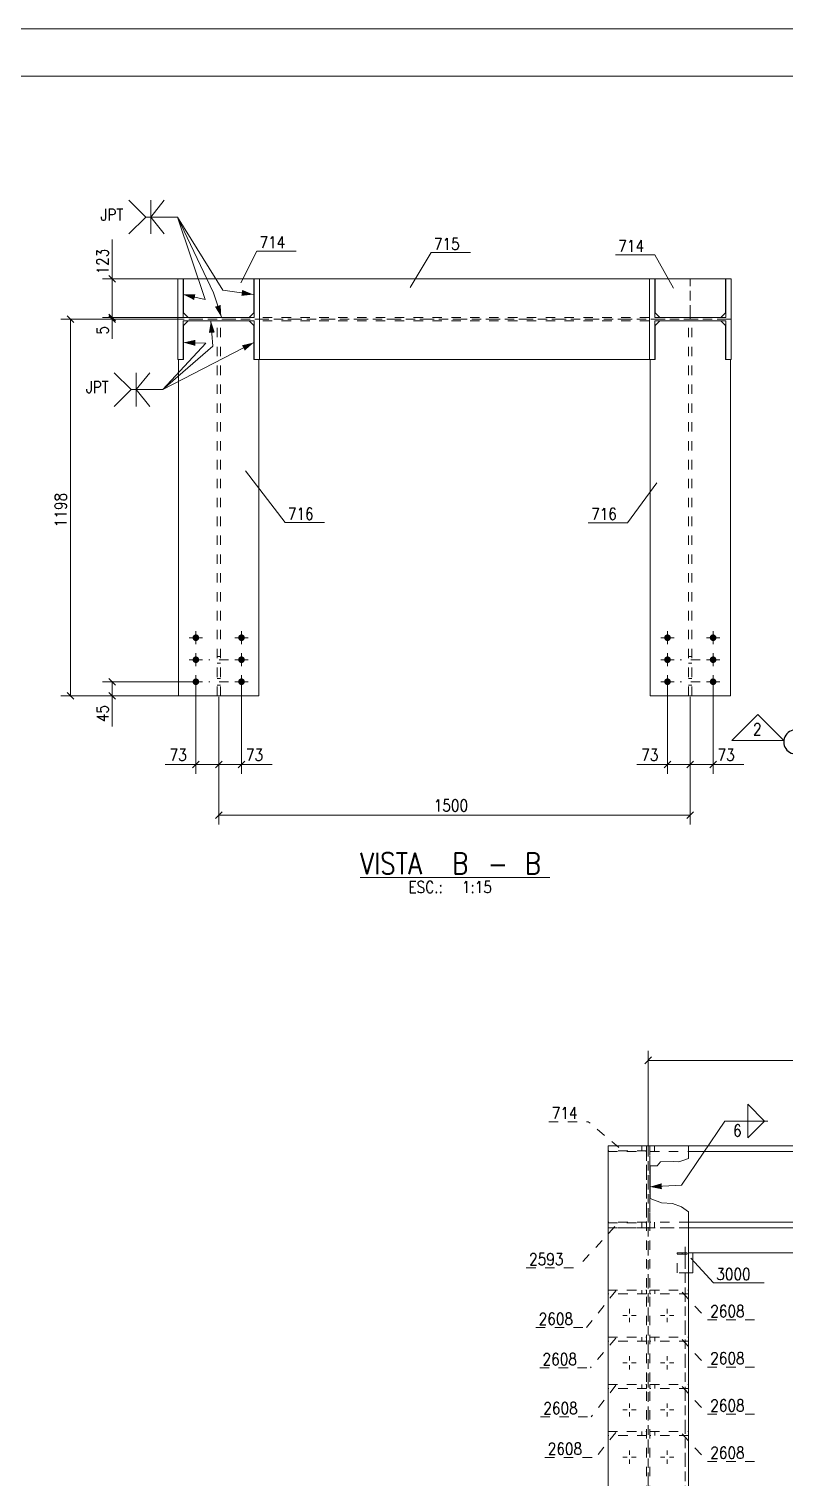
# Model space of a CAD drawing. Header units: millimetres. Extents: x 5 to 846, y 5 to 599.
# Drawn here: x 496.9 to 657.2, y 291.9 to 599 of the extents above; entities that cross this region are included whole.
import ezdxf

# ---------------------------------------------------------------- set-up
doc = ezdxf.new("R2010")
doc.units = ezdxf.units.MM
for name, pattern in [('XKITLINE00', [0]), ('XKITLINE02', [4, 2, -2]), ('XKITLINE06', [7, 3, -1, 2, -1])]:
    doc.linetypes.add(name, pattern=pattern)
for name, color, linetype, lineweight in [('Cota', 4, 'Continuous', 0), ('Marca da peça', 2, 'Continuous', 0), ('Objeto gráfico', 3, 'Continuous', 0), ('Outro tipo de objeto', 7, 'Continuous', 0), ('Parafuso', 3, 'Continuous', 0), ('Peça', 2, 'Continuous', 0), ('Solda', 1, 'Continuous', 0), ('Texto', 7, 'Continuous', 0)]:
    doc.layers.add(name, color=color, linetype=linetype, lineweight=lineweight)
doc.styles.add('ROMANS', font='ROMANS__.TTF')
doc.styles.add('SIMPLEX', font='SIMPLEX_.TTF')

msp = doc.modelspace()

# ---------------------------------------------------------------- hatches: boundary and pattern name
at = {"layer": 'Parafuso'}
for points in [[(531.57, 470.03), (531.58, 470.06), (531.58, 470.1), (531.59, 470.13), (531.59, 470.16), (531.6, 470.2), (531.61, 470.23), (531.63, 470.26), (531.64, 470.29), (531.66, 470.32), (531.67, 470.35), (531.69, 470.38), (531.71, 470.41), (531.73, 470.44), (531.75, 470.46), (531.78, 470.49), (531.8, 470.51), (531.83, 470.53), (531.86, 470.56), (531.88, 470.58), (531.91, 470.59), (531.94, 470.61), (531.97, 470.63), (532, 470.64), (532.04, 470.65), (532.07, 470.66), (532.1, 470.67), (532.14, 470.68), (532.17, 470.69), (532.2, 470.69), (532.24, 470.69), (532.27, 470.69), (532.31, 470.69), (532.34, 470.69), (532.38, 470.69), (532.41, 470.68), (532.44, 470.67), (532.48, 470.66), (532.51, 470.65), (532.54, 470.64), (532.57, 470.63), (532.6, 470.61), (532.63, 470.59), (532.66, 470.58), (532.69, 470.56), (532.72, 470.53), (532.74, 470.51), (532.77, 470.49), (532.79, 470.46), (532.81, 470.44), (532.83, 470.41), (532.85, 470.38), (532.87, 470.35), (532.89, 470.32), (532.91, 470.29), (532.92, 470.26), (532.93, 470.23), (532.94, 470.2), (532.95, 470.16), (532.96, 470.13), (532.96, 470.1), (532.97, 470.06), (532.97, 470.03), (532.97, 469.99), (532.97, 469.96), (532.97, 469.92), (532.96, 469.89), (532.96, 469.86), (532.95, 469.82), (532.94, 469.79), (532.93, 469.76), (532.92, 469.73), (532.91, 469.69), (532.89, 469.66), (532.87, 469.63), (532.85, 469.6), (532.83, 469.58), (532.81, 469.55), (532.79, 469.52), (532.77, 469.5), (532.74, 469.47), (532.72, 469.45), (532.69, 469.43), (532.66, 469.41), (532.63, 469.39), (532.6, 469.38), (532.57, 469.36), (532.54, 469.35), (532.51, 469.33), (532.48, 469.32), (532.44, 469.31), (532.41, 469.31), (532.38, 469.3), (532.34, 469.3), (532.31, 469.29), (532.27, 469.29), (532.24, 469.29), (532.2, 469.3), (532.17, 469.3), (532.14, 469.31), (532.1, 469.31), (532.07, 469.32), (532.04, 469.33), (532, 469.35), (531.97, 469.36), (531.94, 469.38), (531.91, 469.39), (531.88, 469.41), (531.86, 469.43), (531.83, 469.45), (531.8, 469.47), (531.78, 469.5), (531.75, 469.52), (531.73, 469.55), (531.71, 469.58), (531.69, 469.6), (531.67, 469.63), (531.66, 469.66), (531.64, 469.69), (531.63, 469.73), (531.61, 469.76), (531.6, 469.79), (531.59, 469.82), (531.59, 469.86), (531.58, 469.89), (531.58, 469.92), (531.57, 469.96), (531.57, 469.99)], [(541.24, 470.03), (541.24, 470.06), (541.25, 470.1), (541.25, 470.13), (541.26, 470.16), (541.27, 470.2), (541.28, 470.23), (541.29, 470.26), (541.31, 470.29), (541.32, 470.32), (541.34, 470.35), (541.36, 470.38), (541.38, 470.41), (541.4, 470.44), (541.42, 470.46), (541.44, 470.49), (541.47, 470.51), (541.5, 470.53), (541.52, 470.56), (541.55, 470.58), (541.58, 470.59), (541.61, 470.61), (541.64, 470.63), (541.67, 470.64), (541.7, 470.65), (541.74, 470.66), (541.77, 470.67), (541.8, 470.68), (541.84, 470.69), (541.87, 470.69), (541.9, 470.69), (541.94, 470.69), (541.97, 470.69), (542.01, 470.69), (542.04, 470.69), (542.08, 470.68), (542.11, 470.67), (542.14, 470.66), (542.18, 470.65), (542.21, 470.64), (542.24, 470.63), (542.27, 470.61), (542.3, 470.59), (542.33, 470.58), (542.36, 470.56), (542.38, 470.53), (542.41, 470.51), (542.43, 470.49), (542.46, 470.46), (542.48, 470.44), (542.5, 470.41), (542.52, 470.38), (542.54, 470.35), (542.56, 470.32), (542.57, 470.29), (542.59, 470.26), (542.6, 470.23), (542.61, 470.2), (542.62, 470.16), (542.63, 470.13), (542.63, 470.1), (542.64, 470.06), (542.64, 470.03), (542.64, 469.99), (542.64, 469.96), (542.64, 469.92), (542.63, 469.89), (542.63, 469.86), (542.62, 469.82), (542.61, 469.79), (542.6, 469.76), (542.59, 469.73), (542.57, 469.69), (542.56, 469.66), (542.54, 469.63), (542.52, 469.6), (542.5, 469.58), (542.48, 469.55), (542.46, 469.52), (542.43, 469.5), (542.41, 469.47), (542.38, 469.45), (542.36, 469.43), (542.33, 469.41), (542.3, 469.39), (542.27, 469.38), (542.24, 469.36), (542.21, 469.35), (542.18, 469.33), (542.14, 469.32), (542.11, 469.31), (542.08, 469.31), (542.04, 469.3), (542.01, 469.3), (541.97, 469.29), (541.94, 469.29), (541.9, 469.29), (541.87, 469.3), (541.84, 469.3), (541.8, 469.31), (541.77, 469.31), (541.74, 469.32), (541.7, 469.33), (541.67, 469.35), (541.64, 469.36), (541.61, 469.38), (541.58, 469.39), (541.55, 469.41), (541.52, 469.43), (541.5, 469.45), (541.47, 469.47), (541.44, 469.5), (541.42, 469.52), (541.4, 469.55), (541.38, 469.58), (541.36, 469.6), (541.34, 469.63), (541.32, 469.66), (541.31, 469.69), (541.29, 469.73), (541.28, 469.76), (541.27, 469.79), (541.26, 469.82), (541.25, 469.86), (541.25, 469.89), (541.24, 469.92), (541.24, 469.96), (541.24, 469.99)], [(631.57, 470.03), (631.58, 470.06), (631.58, 470.1), (631.59, 470.13), (631.59, 470.16), (631.6, 470.2), (631.61, 470.23), (631.63, 470.26), (631.64, 470.29), (631.66, 470.32), (631.67, 470.35), (631.69, 470.38), (631.71, 470.41), (631.73, 470.44), (631.75, 470.46), (631.78, 470.49), (631.8, 470.51), (631.83, 470.53), (631.86, 470.56), (631.88, 470.58), (631.91, 470.59), (631.94, 470.61), (631.97, 470.63), (632, 470.64), (632.04, 470.65), (632.07, 470.66), (632.1, 470.67), (632.14, 470.68), (632.17, 470.69), (632.2, 470.69), (632.24, 470.69), (632.27, 470.69), (632.31, 470.69), (632.34, 470.69), (632.38, 470.69), (632.41, 470.68), (632.44, 470.67), (632.48, 470.66), (632.51, 470.65), (632.54, 470.64), (632.57, 470.63), (632.6, 470.61), (632.63, 470.59), (632.66, 470.58), (632.69, 470.56), (632.72, 470.53), (632.74, 470.51), (632.77, 470.49), (632.79, 470.46), (632.81, 470.44), (632.83, 470.41), (632.85, 470.38), (632.87, 470.35), (632.89, 470.32), (632.91, 470.29), (632.92, 470.26), (632.93, 470.23), (632.94, 470.2), (632.95, 470.16), (632.96, 470.13), (632.96, 470.1), (632.97, 470.06), (632.97, 470.03), (632.97, 469.99), (632.97, 469.96), (632.97, 469.92), (632.96, 469.89), (632.96, 469.86), (632.95, 469.82), (632.94, 469.79), (632.93, 469.76), (632.92, 469.73), (632.91, 469.69), (632.89, 469.66), (632.87, 469.63), (632.85, 469.6), (632.83, 469.58), (632.81, 469.55), (632.79, 469.52), (632.77, 469.5), (632.74, 469.47), (632.72, 469.45), (632.69, 469.43), (632.66, 469.41), (632.63, 469.39), (632.6, 469.38), (632.57, 469.36), (632.54, 469.35), (632.51, 469.33), (632.48, 469.32), (632.44, 469.31), (632.41, 469.31), (632.38, 469.3), (632.34, 469.3), (632.31, 469.29), (632.27, 469.29), (632.24, 469.29), (632.2, 469.3), (632.17, 469.3), (632.14, 469.31), (632.1, 469.31), (632.07, 469.32), (632.04, 469.33), (632, 469.35), (631.97, 469.36), (631.94, 469.38), (631.91, 469.39), (631.88, 469.41), (631.86, 469.43), (631.83, 469.45), (631.8, 469.47), (631.78, 469.5), (631.75, 469.52), (631.73, 469.55), (631.71, 469.58), (631.69, 469.6), (631.67, 469.63), (631.66, 469.66), (631.64, 469.69), (631.63, 469.73), (631.61, 469.76), (631.6, 469.79), (631.59, 469.82), (631.59, 469.86), (631.58, 469.89), (631.58, 469.92), (631.57, 469.96), (631.57, 469.99)], [(641.24, 470.03), (641.24, 470.06), (641.25, 470.1), (641.25, 470.13), (641.26, 470.16), (641.27, 470.2), (641.28, 470.23), (641.29, 470.26), (641.31, 470.29), (641.32, 470.32), (641.34, 470.35), (641.36, 470.38), (641.38, 470.41), (641.4, 470.44), (641.42, 470.46), (641.44, 470.49), (641.47, 470.51), (641.5, 470.53), (641.52, 470.56), (641.55, 470.58), (641.58, 470.59), (641.61, 470.61), (641.64, 470.63), (641.67, 470.64), (641.7, 470.65), (641.74, 470.66), (641.77, 470.67), (641.8, 470.68), (641.84, 470.69), (641.87, 470.69), (641.9, 470.69), (641.94, 470.69), (641.97, 470.69), (642.01, 470.69), (642.04, 470.69), (642.08, 470.68), (642.11, 470.67), (642.14, 470.66), (642.18, 470.65), (642.21, 470.64), (642.24, 470.63), (642.27, 470.61), (642.3, 470.59), (642.33, 470.58), (642.36, 470.56), (642.38, 470.53), (642.41, 470.51), (642.43, 470.49), (642.46, 470.46), (642.48, 470.44), (642.5, 470.41), (642.52, 470.38), (642.54, 470.35), (642.56, 470.32), (642.57, 470.29), (642.59, 470.26), (642.6, 470.23), (642.61, 470.2), (642.62, 470.16), (642.63, 470.13), (642.63, 470.1), (642.64, 470.06), (642.64, 470.03), (642.64, 469.99), (642.64, 469.96), (642.64, 469.92), (642.63, 469.89), (642.63, 469.86), (642.62, 469.82), (642.61, 469.79), (642.6, 469.76), (642.59, 469.73), (642.57, 469.69), (642.56, 469.66), (642.54, 469.63), (642.52, 469.6), (642.5, 469.58), (642.48, 469.55), (642.46, 469.52), (642.43, 469.5), (642.41, 469.47), (642.38, 469.45), (642.36, 469.43), (642.33, 469.41), (642.3, 469.39), (642.27, 469.38), (642.24, 469.36), (642.21, 469.35), (642.18, 469.33), (642.14, 469.32), (642.11, 469.31), (642.08, 469.31), (642.04, 469.3), (642.01, 469.3), (641.97, 469.29), (641.94, 469.29), (641.9, 469.29), (641.87, 469.3), (641.84, 469.3), (641.8, 469.31), (641.77, 469.31), (641.74, 469.32), (641.7, 469.33), (641.67, 469.35), (641.64, 469.36), (641.61, 469.38), (641.58, 469.39), (641.55, 469.41), (641.52, 469.43), (641.5, 469.45), (641.47, 469.47), (641.44, 469.5), (641.42, 469.52), (641.4, 469.55), (641.38, 469.58), (641.36, 469.6), (641.34, 469.63), (641.32, 469.66), (641.31, 469.69), (641.29, 469.73), (641.28, 469.76), (641.27, 469.79), (641.26, 469.82), (641.25, 469.86), (641.25, 469.89), (641.24, 469.92), (641.24, 469.96), (641.24, 469.99)], [(531.57, 465.36), (531.58, 465.4), (531.58, 465.43), (531.59, 465.46), (531.59, 465.5), (531.6, 465.53), (531.61, 465.56), (531.63, 465.59), (531.64, 465.63), (531.66, 465.66), (531.67, 465.69), (531.69, 465.72), (531.71, 465.74), (531.73, 465.77), (531.75, 465.8), (531.78, 465.82), (531.8, 465.85), (531.83, 465.87), (531.86, 465.89), (531.88, 465.91), (531.91, 465.93), (531.94, 465.94), (531.97, 465.96), (532, 465.97), (532.04, 465.99), (532.07, 466), (532.1, 466.01), (532.14, 466.01), (532.17, 466.02), (532.2, 466.02), (532.24, 466.03), (532.27, 466.03), (532.31, 466.03), (532.34, 466.02), (532.38, 466.02), (532.41, 466.01), (532.44, 466.01), (532.48, 466), (532.51, 465.99), (532.54, 465.97), (532.57, 465.96), (532.6, 465.94), (532.63, 465.93), (532.66, 465.91), (532.69, 465.89), (532.72, 465.87), (532.74, 465.85), (532.77, 465.82), (532.79, 465.8), (532.81, 465.77), (532.83, 465.74), (532.85, 465.72), (532.87, 465.69), (532.89, 465.66), (532.91, 465.63), (532.92, 465.59), (532.93, 465.56), (532.94, 465.53), (532.95, 465.5), (532.96, 465.46), (532.96, 465.43), (532.97, 465.4), (532.97, 465.36), (532.97, 465.33), (532.97, 465.29), (532.97, 465.26), (532.96, 465.22), (532.96, 465.19), (532.95, 465.16), (532.94, 465.12), (532.93, 465.09), (532.92, 465.06), (532.91, 465.03), (532.89, 465), (532.87, 464.97), (532.85, 464.94), (532.83, 464.91), (532.81, 464.88), (532.79, 464.86), (532.77, 464.83), (532.74, 464.81), (532.72, 464.79), (532.69, 464.76), (532.66, 464.74), (532.63, 464.73), (532.6, 464.71), (532.57, 464.69), (532.54, 464.68), (532.51, 464.67), (532.48, 464.66), (532.44, 464.65), (532.41, 464.64), (532.38, 464.63), (532.34, 464.63), (532.31, 464.63), (532.27, 464.63), (532.24, 464.63), (532.2, 464.63), (532.17, 464.63), (532.14, 464.64), (532.1, 464.65), (532.07, 464.66), (532.04, 464.67), (532, 464.68), (531.97, 464.69), (531.94, 464.71), (531.91, 464.73), (531.88, 464.74), (531.86, 464.76), (531.83, 464.79), (531.8, 464.81), (531.78, 464.83), (531.75, 464.86), (531.73, 464.88), (531.71, 464.91), (531.69, 464.94), (531.67, 464.97), (531.66, 465), (531.64, 465.03), (531.63, 465.06), (531.61, 465.09), (531.6, 465.12), (531.59, 465.16), (531.59, 465.19), (531.58, 465.22), (531.58, 465.26), (531.57, 465.29), (531.57, 465.33)], [(541.24, 465.36), (541.24, 465.4), (541.25, 465.43), (541.25, 465.46), (541.26, 465.5), (541.27, 465.53), (541.28, 465.56), (541.29, 465.59), (541.31, 465.63), (541.32, 465.66), (541.34, 465.69), (541.36, 465.72), (541.38, 465.74), (541.4, 465.77), (541.42, 465.8), (541.44, 465.82), (541.47, 465.85), (541.5, 465.87), (541.52, 465.89), (541.55, 465.91), (541.58, 465.93), (541.61, 465.94), (541.64, 465.96), (541.67, 465.97), (541.7, 465.99), (541.74, 466), (541.77, 466.01), (541.8, 466.01), (541.84, 466.02), (541.87, 466.02), (541.9, 466.03), (541.94, 466.03), (541.97, 466.03), (542.01, 466.02), (542.04, 466.02), (542.08, 466.01), (542.11, 466.01), (542.14, 466), (542.18, 465.99), (542.21, 465.97), (542.24, 465.96), (542.27, 465.94), (542.3, 465.93), (542.33, 465.91), (542.36, 465.89), (542.38, 465.87), (542.41, 465.85), (542.43, 465.82), (542.46, 465.8), (542.48, 465.77), (542.5, 465.74), (542.52, 465.72), (542.54, 465.69), (542.56, 465.66), (542.57, 465.63), (542.59, 465.59), (542.6, 465.56), (542.61, 465.53), (542.62, 465.5), (542.63, 465.46), (542.63, 465.43), (542.64, 465.4), (542.64, 465.36), (542.64, 465.33), (542.64, 465.29), (542.64, 465.26), (542.63, 465.22), (542.63, 465.19), (542.62, 465.16), (542.61, 465.12), (542.6, 465.09), (542.59, 465.06), (542.57, 465.03), (542.56, 465), (542.54, 464.97), (542.52, 464.94), (542.5, 464.91), (542.48, 464.88), (542.46, 464.86), (542.43, 464.83), (542.41, 464.81), (542.38, 464.79), (542.36, 464.76), (542.33, 464.74), (542.3, 464.73), (542.27, 464.71), (542.24, 464.69), (542.21, 464.68), (542.18, 464.67), (542.14, 464.66), (542.11, 464.65), (542.08, 464.64), (542.04, 464.63), (542.01, 464.63), (541.97, 464.63), (541.94, 464.63), (541.9, 464.63), (541.87, 464.63), (541.84, 464.63), (541.8, 464.64), (541.77, 464.65), (541.74, 464.66), (541.7, 464.67), (541.67, 464.68), (541.64, 464.69), (541.61, 464.71), (541.58, 464.73), (541.55, 464.74), (541.52, 464.76), (541.5, 464.79), (541.47, 464.81), (541.44, 464.83), (541.42, 464.86), (541.4, 464.88), (541.38, 464.91), (541.36, 464.94), (541.34, 464.97), (541.32, 465), (541.31, 465.03), (541.29, 465.06), (541.28, 465.09), (541.27, 465.12), (541.26, 465.16), (541.25, 465.19), (541.25, 465.22), (541.24, 465.26), (541.24, 465.29), (541.24, 465.33)], [(631.57, 465.36), (631.58, 465.4), (631.58, 465.43), (631.59, 465.46), (631.59, 465.5), (631.6, 465.53), (631.61, 465.56), (631.63, 465.59), (631.64, 465.63), (631.66, 465.66), (631.67, 465.69), (631.69, 465.72), (631.71, 465.74), (631.73, 465.77), (631.75, 465.8), (631.78, 465.82), (631.8, 465.85), (631.83, 465.87), (631.86, 465.89), (631.88, 465.91), (631.91, 465.93), (631.94, 465.94), (631.97, 465.96), (632, 465.97), (632.04, 465.99), (632.07, 466), (632.1, 466.01), (632.14, 466.01), (632.17, 466.02), (632.2, 466.02), (632.24, 466.03), (632.27, 466.03), (632.31, 466.03), (632.34, 466.02), (632.38, 466.02), (632.41, 466.01), (632.44, 466.01), (632.48, 466), (632.51, 465.99), (632.54, 465.97), (632.57, 465.96), (632.6, 465.94), (632.63, 465.93), (632.66, 465.91), (632.69, 465.89), (632.72, 465.87), (632.74, 465.85), (632.77, 465.82), (632.79, 465.8), (632.81, 465.77), (632.83, 465.74), (632.85, 465.72), (632.87, 465.69), (632.89, 465.66), (632.91, 465.63), (632.92, 465.59), (632.93, 465.56), (632.94, 465.53), (632.95, 465.5), (632.96, 465.46), (632.96, 465.43), (632.97, 465.4), (632.97, 465.36), (632.97, 465.33), (632.97, 465.29), (632.97, 465.26), (632.96, 465.22), (632.96, 465.19), (632.95, 465.16), (632.94, 465.12), (632.93, 465.09), (632.92, 465.06), (632.91, 465.03), (632.89, 465), (632.87, 464.97), (632.85, 464.94), (632.83, 464.91), (632.81, 464.88), (632.79, 464.86), (632.77, 464.83), (632.74, 464.81), (632.72, 464.79), (632.69, 464.76), (632.66, 464.74), (632.63, 464.73), (632.6, 464.71), (632.57, 464.69), (632.54, 464.68), (632.51, 464.67), (632.48, 464.66), (632.44, 464.65), (632.41, 464.64), (632.38, 464.63), (632.34, 464.63), (632.31, 464.63), (632.27, 464.63), (632.24, 464.63), (632.2, 464.63), (632.17, 464.63), (632.14, 464.64), (632.1, 464.65), (632.07, 464.66), (632.04, 464.67), (632, 464.68), (631.97, 464.69), (631.94, 464.71), (631.91, 464.73), (631.88, 464.74), (631.86, 464.76), (631.83, 464.79), (631.8, 464.81), (631.78, 464.83), (631.75, 464.86), (631.73, 464.88), (631.71, 464.91), (631.69, 464.94), (631.67, 464.97), (631.66, 465), (631.64, 465.03), (631.63, 465.06), (631.61, 465.09), (631.6, 465.12), (631.59, 465.16), (631.59, 465.19), (631.58, 465.22), (631.58, 465.26), (631.57, 465.29), (631.57, 465.33)], [(641.24, 465.36), (641.24, 465.4), (641.25, 465.43), (641.25, 465.46), (641.26, 465.5), (641.27, 465.53), (641.28, 465.56), (641.29, 465.59), (641.31, 465.63), (641.32, 465.66), (641.34, 465.69), (641.36, 465.72), (641.38, 465.74), (641.4, 465.77), (641.42, 465.8), (641.44, 465.82), (641.47, 465.85), (641.5, 465.87), (641.52, 465.89), (641.55, 465.91), (641.58, 465.93), (641.61, 465.94), (641.64, 465.96), (641.67, 465.97), (641.7, 465.99), (641.74, 466), (641.77, 466.01), (641.8, 466.01), (641.84, 466.02), (641.87, 466.02), (641.9, 466.03), (641.94, 466.03), (641.97, 466.03), (642.01, 466.02), (642.04, 466.02), (642.08, 466.01), (642.11, 466.01), (642.14, 466), (642.18, 465.99), (642.21, 465.97), (642.24, 465.96), (642.27, 465.94), (642.3, 465.93), (642.33, 465.91), (642.36, 465.89), (642.38, 465.87), (642.41, 465.85), (642.43, 465.82), (642.46, 465.8), (642.48, 465.77), (642.5, 465.74), (642.52, 465.72), (642.54, 465.69), (642.56, 465.66), (642.57, 465.63), (642.59, 465.59), (642.6, 465.56), (642.61, 465.53), (642.62, 465.5), (642.63, 465.46), (642.63, 465.43), (642.64, 465.4), (642.64, 465.36), (642.64, 465.33), (642.64, 465.29), (642.64, 465.26), (642.63, 465.22), (642.63, 465.19), (642.62, 465.16), (642.61, 465.12), (642.6, 465.09), (642.59, 465.06), (642.57, 465.03), (642.56, 465), (642.54, 464.97), (642.52, 464.94), (642.5, 464.91), (642.48, 464.88), (642.46, 464.86), (642.43, 464.83), (642.41, 464.81), (642.38, 464.79), (642.36, 464.76), (642.33, 464.74), (642.3, 464.73), (642.27, 464.71), (642.24, 464.69), (642.21, 464.68), (642.18, 464.67), (642.14, 464.66), (642.11, 464.65), (642.08, 464.64), (642.04, 464.63), (642.01, 464.63), (641.97, 464.63), (641.94, 464.63), (641.9, 464.63), (641.87, 464.63), (641.84, 464.63), (641.8, 464.64), (641.77, 464.65), (641.74, 464.66), (641.7, 464.67), (641.67, 464.68), (641.64, 464.69), (641.61, 464.71), (641.58, 464.73), (641.55, 464.74), (641.52, 464.76), (641.5, 464.79), (641.47, 464.81), (641.44, 464.83), (641.42, 464.86), (641.4, 464.88), (641.38, 464.91), (641.36, 464.94), (641.34, 464.97), (641.32, 465), (641.31, 465.03), (641.29, 465.06), (641.28, 465.09), (641.27, 465.12), (641.26, 465.16), (641.25, 465.19), (641.25, 465.22), (641.24, 465.26), (641.24, 465.29), (641.24, 465.33)], [(531.57, 460.69), (531.58, 460.73), (531.58, 460.76), (531.59, 460.8), (531.59, 460.83), (531.6, 460.86), (531.61, 460.9), (531.63, 460.93), (531.64, 460.96), (531.66, 460.99), (531.67, 461.02), (531.69, 461.05), (531.71, 461.08), (531.73, 461.1), (531.75, 461.13), (531.78, 461.16), (531.8, 461.18), (531.83, 461.2), (531.86, 461.22), (531.88, 461.24), (531.91, 461.26), (531.94, 461.28), (531.97, 461.29), (532, 461.31), (532.04, 461.32), (532.07, 461.33), (532.1, 461.34), (532.14, 461.35), (532.17, 461.35), (532.2, 461.36), (532.24, 461.36), (532.27, 461.36), (532.31, 461.36), (532.34, 461.36), (532.38, 461.35), (532.41, 461.35), (532.44, 461.34), (532.48, 461.33), (532.51, 461.32), (532.54, 461.31), (532.57, 461.29), (532.6, 461.28), (532.63, 461.26), (532.66, 461.24), (532.69, 461.22), (532.72, 461.2), (532.74, 461.18), (532.77, 461.16), (532.79, 461.13), (532.81, 461.1), (532.83, 461.08), (532.85, 461.05), (532.87, 461.02), (532.89, 460.99), (532.91, 460.96), (532.92, 460.93), (532.93, 460.9), (532.94, 460.86), (532.95, 460.83), (532.96, 460.8), (532.96, 460.76), (532.97, 460.73), (532.97, 460.69), (532.97, 460.66), (532.97, 460.63), (532.97, 460.59), (532.96, 460.56), (532.96, 460.52), (532.95, 460.49), (532.94, 460.46), (532.93, 460.42), (532.92, 460.39), (532.91, 460.36), (532.89, 460.33), (532.87, 460.3), (532.85, 460.27), (532.83, 460.24), (532.81, 460.22), (532.79, 460.19), (532.77, 460.17), (532.74, 460.14), (532.72, 460.12), (532.69, 460.1), (532.66, 460.08), (532.63, 460.06), (532.6, 460.04), (532.57, 460.03), (532.54, 460.01), (532.51, 460), (532.48, 459.99), (532.44, 459.98), (532.41, 459.97), (532.38, 459.97), (532.34, 459.96), (532.31, 459.96), (532.27, 459.96), (532.24, 459.96), (532.2, 459.96), (532.17, 459.97), (532.14, 459.97), (532.1, 459.98), (532.07, 459.99), (532.04, 460), (532, 460.01), (531.97, 460.03), (531.94, 460.04), (531.91, 460.06), (531.88, 460.08), (531.86, 460.1), (531.83, 460.12), (531.8, 460.14), (531.78, 460.17), (531.75, 460.19), (531.73, 460.22), (531.71, 460.24), (531.69, 460.27), (531.67, 460.3), (531.66, 460.33), (531.64, 460.36), (531.63, 460.39), (531.61, 460.42), (531.6, 460.46), (531.59, 460.49), (531.59, 460.52), (531.58, 460.56), (531.58, 460.59), (531.57, 460.63), (531.57, 460.66)], [(541.24, 460.69), (541.24, 460.73), (541.25, 460.76), (541.25, 460.8), (541.26, 460.83), (541.27, 460.86), (541.28, 460.9), (541.29, 460.93), (541.31, 460.96), (541.32, 460.99), (541.34, 461.02), (541.36, 461.05), (541.38, 461.08), (541.4, 461.1), (541.42, 461.13), (541.44, 461.16), (541.47, 461.18), (541.5, 461.2), (541.52, 461.22), (541.55, 461.24), (541.58, 461.26), (541.61, 461.28), (541.64, 461.29), (541.67, 461.31), (541.7, 461.32), (541.74, 461.33), (541.77, 461.34), (541.8, 461.35), (541.84, 461.35), (541.87, 461.36), (541.9, 461.36), (541.94, 461.36), (541.97, 461.36), (542.01, 461.36), (542.04, 461.35), (542.08, 461.35), (542.11, 461.34), (542.14, 461.33), (542.18, 461.32), (542.21, 461.31), (542.24, 461.29), (542.27, 461.28), (542.3, 461.26), (542.33, 461.24), (542.36, 461.22), (542.38, 461.2), (542.41, 461.18), (542.43, 461.16), (542.46, 461.13), (542.48, 461.1), (542.5, 461.08), (542.52, 461.05), (542.54, 461.02), (542.56, 460.99), (542.57, 460.96), (542.59, 460.93), (542.6, 460.9), (542.61, 460.86), (542.62, 460.83), (542.63, 460.8), (542.63, 460.76), (542.64, 460.73), (542.64, 460.69), (542.64, 460.66), (542.64, 460.63), (542.64, 460.59), (542.63, 460.56), (542.63, 460.52), (542.62, 460.49), (542.61, 460.46), (542.6, 460.42), (542.59, 460.39), (542.57, 460.36), (542.56, 460.33), (542.54, 460.3), (542.52, 460.27), (542.5, 460.24), (542.48, 460.22), (542.46, 460.19), (542.43, 460.17), (542.41, 460.14), (542.38, 460.12), (542.36, 460.1), (542.33, 460.08), (542.3, 460.06), (542.27, 460.04), (542.24, 460.03), (542.21, 460.01), (542.18, 460), (542.14, 459.99), (542.11, 459.98), (542.08, 459.97), (542.04, 459.97), (542.01, 459.96), (541.97, 459.96), (541.94, 459.96), (541.9, 459.96), (541.87, 459.96), (541.84, 459.97), (541.8, 459.97), (541.77, 459.98), (541.74, 459.99), (541.7, 460), (541.67, 460.01), (541.64, 460.03), (541.61, 460.04), (541.58, 460.06), (541.55, 460.08), (541.52, 460.1), (541.5, 460.12), (541.47, 460.14), (541.44, 460.17), (541.42, 460.19), (541.4, 460.22), (541.38, 460.24), (541.36, 460.27), (541.34, 460.3), (541.32, 460.33), (541.31, 460.36), (541.29, 460.39), (541.28, 460.42), (541.27, 460.46), (541.26, 460.49), (541.25, 460.52), (541.25, 460.56), (541.24, 460.59), (541.24, 460.63), (541.24, 460.66)], [(631.57, 460.69), (631.58, 460.73), (631.58, 460.76), (631.59, 460.8), (631.59, 460.83), (631.6, 460.86), (631.61, 460.9), (631.63, 460.93), (631.64, 460.96), (631.66, 460.99), (631.67, 461.02), (631.69, 461.05), (631.71, 461.08), (631.73, 461.1), (631.75, 461.13), (631.78, 461.16), (631.8, 461.18), (631.83, 461.2), (631.86, 461.22), (631.88, 461.24), (631.91, 461.26), (631.94, 461.28), (631.97, 461.29), (632, 461.31), (632.04, 461.32), (632.07, 461.33), (632.1, 461.34), (632.14, 461.35), (632.17, 461.35), (632.2, 461.36), (632.24, 461.36), (632.27, 461.36), (632.31, 461.36), (632.34, 461.36), (632.38, 461.35), (632.41, 461.35), (632.44, 461.34), (632.48, 461.33), (632.51, 461.32), (632.54, 461.31), (632.57, 461.29), (632.6, 461.28), (632.63, 461.26), (632.66, 461.24), (632.69, 461.22), (632.72, 461.2), (632.74, 461.18), (632.77, 461.16), (632.79, 461.13), (632.81, 461.1), (632.83, 461.08), (632.85, 461.05), (632.87, 461.02), (632.89, 460.99), (632.91, 460.96), (632.92, 460.93), (632.93, 460.9), (632.94, 460.86), (632.95, 460.83), (632.96, 460.8), (632.96, 460.76), (632.97, 460.73), (632.97, 460.69), (632.97, 460.66), (632.97, 460.63), (632.97, 460.59), (632.96, 460.56), (632.96, 460.52), (632.95, 460.49), (632.94, 460.46), (632.93, 460.42), (632.92, 460.39), (632.91, 460.36), (632.89, 460.33), (632.87, 460.3), (632.85, 460.27), (632.83, 460.24), (632.81, 460.22), (632.79, 460.19), (632.77, 460.17), (632.74, 460.14), (632.72, 460.12), (632.69, 460.1), (632.66, 460.08), (632.63, 460.06), (632.6, 460.04), (632.57, 460.03), (632.54, 460.01), (632.51, 460), (632.48, 459.99), (632.44, 459.98), (632.41, 459.97), (632.38, 459.97), (632.34, 459.96), (632.31, 459.96), (632.27, 459.96), (632.24, 459.96), (632.2, 459.96), (632.17, 459.97), (632.14, 459.97), (632.1, 459.98), (632.07, 459.99), (632.04, 460), (632, 460.01), (631.97, 460.03), (631.94, 460.04), (631.91, 460.06), (631.88, 460.08), (631.86, 460.1), (631.83, 460.12), (631.8, 460.14), (631.78, 460.17), (631.75, 460.19), (631.73, 460.22), (631.71, 460.24), (631.69, 460.27), (631.67, 460.3), (631.66, 460.33), (631.64, 460.36), (631.63, 460.39), (631.61, 460.42), (631.6, 460.46), (631.59, 460.49), (631.59, 460.52), (631.58, 460.56), (631.58, 460.59), (631.57, 460.63), (631.57, 460.66)], [(641.24, 460.69), (641.24, 460.73), (641.25, 460.76), (641.25, 460.8), (641.26, 460.83), (641.27, 460.86), (641.28, 460.9), (641.29, 460.93), (641.31, 460.96), (641.32, 460.99), (641.34, 461.02), (641.36, 461.05), (641.38, 461.08), (641.4, 461.1), (641.42, 461.13), (641.44, 461.16), (641.47, 461.18), (641.5, 461.2), (641.52, 461.22), (641.55, 461.24), (641.58, 461.26), (641.61, 461.28), (641.64, 461.29), (641.67, 461.31), (641.7, 461.32), (641.74, 461.33), (641.77, 461.34), (641.8, 461.35), (641.84, 461.35), (641.87, 461.36), (641.9, 461.36), (641.94, 461.36), (641.97, 461.36), (642.01, 461.36), (642.04, 461.35), (642.08, 461.35), (642.11, 461.34), (642.14, 461.33), (642.18, 461.32), (642.21, 461.31), (642.24, 461.29), (642.27, 461.28), (642.3, 461.26), (642.33, 461.24), (642.36, 461.22), (642.38, 461.2), (642.41, 461.18), (642.43, 461.16), (642.46, 461.13), (642.48, 461.1), (642.5, 461.08), (642.52, 461.05), (642.54, 461.02), (642.56, 460.99), (642.57, 460.96), (642.59, 460.93), (642.6, 460.9), (642.61, 460.86), (642.62, 460.83), (642.63, 460.8), (642.63, 460.76), (642.64, 460.73), (642.64, 460.69), (642.64, 460.66), (642.64, 460.63), (642.64, 460.59), (642.63, 460.56), (642.63, 460.52), (642.62, 460.49), (642.61, 460.46), (642.6, 460.42), (642.59, 460.39), (642.57, 460.36), (642.56, 460.33), (642.54, 460.3), (642.52, 460.27), (642.5, 460.24), (642.48, 460.22), (642.46, 460.19), (642.43, 460.17), (642.41, 460.14), (642.38, 460.12), (642.36, 460.1), (642.33, 460.08), (642.3, 460.06), (642.27, 460.04), (642.24, 460.03), (642.21, 460.01), (642.18, 460), (642.14, 459.99), (642.11, 459.98), (642.08, 459.97), (642.04, 459.97), (642.01, 459.96), (641.97, 459.96), (641.94, 459.96), (641.9, 459.96), (641.87, 459.96), (641.84, 459.97), (641.8, 459.97), (641.77, 459.98), (641.74, 459.99), (641.7, 460), (641.67, 460.01), (641.64, 460.03), (641.61, 460.04), (641.58, 460.06), (641.55, 460.08), (641.52, 460.1), (641.5, 460.12), (641.47, 460.14), (641.44, 460.17), (641.42, 460.19), (641.4, 460.22), (641.38, 460.24), (641.36, 460.27), (641.34, 460.3), (641.32, 460.33), (641.31, 460.36), (641.29, 460.39), (641.28, 460.42), (641.27, 460.46), (641.26, 460.49), (641.25, 460.52), (641.25, 460.56), (641.24, 460.59), (641.24, 460.63), (641.24, 460.66)]]:
    msp.add_hatch(color=7, dxfattribs=at).paths.add_polyline_path(points, flags=17)
at = {"layer": 'Solda'}
for points in [[(544.48, 542.73), (541.92, 542.45), (542.09, 543.69)], [(529.59, 542.73), (532.16, 542.79), (531.89, 541.57)], [(537.67, 537.93), (536.32, 540.13), (537.51, 540.51)], [(535.46, 537.14), (536.27, 534.69), (535.03, 534.6)], [(529.64, 532.55), (532.15, 533.11), (532.12, 531.86)], [(544.57, 532.55), (542.64, 530.85), (542.06, 531.96)], [(628.55, 353.61), (631.02, 354.36), (631.08, 353.11)]]:
    msp.add_hatch(color=7, dxfattribs=at).paths.add_polyline_path(points, flags=17)

# ---------------------------------------------------------------- linework, layer by layer
at = {"color": 1}
msp.add_arc((659.47, 447.9), 2.55, 78.1395, 281.8605, dxfattribs=at)
at = {"layer": 'Cota', "color": 7, "linetype": 'XKITLINE00', "lineweight": 0}
for p, q in [((514.54, 546.03), (514.54, 554.4)), ((514.54, 546.03), (514.54, 554.4)), ((513.84, 546.73), (515.25, 545.32)), ((529.66, 546.03), (512.49, 546.03)), ((514.54, 537.85), (514.54, 546.03)), ((528.44, 537.49), (503.61, 537.49)), ((504.95, 538.2), (506.37, 536.79)), ((505.66, 457.66), (505.66, 537.49)), ((529.59, 537.85), (512.49, 537.85)), ((529.59, 537.85), (512.49, 537.85)), ((528.44, 537.49), (512.49, 537.49)), ((513.84, 538.56), (515.25, 537.14)), ((513.84, 538.56), (515.25, 537.14)), ((513.84, 538.2), (515.25, 536.79)), ((514.54, 537.49), (514.54, 537.85)), ((514.54, 537.49), (514.54, 533.3)), ((514.54, 537.49), (514.54, 533.3)), ((532.27, 460.66), (512.5, 460.66)), ((513.84, 461.37), (515.25, 459.95)), ((514.55, 457.66), (514.55, 460.66)), ((532.27, 460.66), (532.27, 441.11)), ((541.94, 460.66), (541.94, 441.11)), ((632.27, 460.66), (632.27, 441.11)), ((641.94, 460.66), (641.94, 441.11)), ((528.44, 457.66), (503.61, 457.66)), ((504.95, 458.37), (506.37, 456.95)), ((528.57, 457.66), (512.5, 457.66)), ((513.84, 458.37), (515.25, 456.95)), ((514.55, 457.66), (514.55, 451.14)), ((514.55, 457.66), (514.55, 451.14)), ((537.11, 457.49), (537.11, 441.11)), ((537.11, 457.49), (537.11, 441.11)), ((537.11, 457.49), (537.11, 430.39)), ((637.11, 457.49), (637.11, 441.11)), ((637.11, 457.49), (637.11, 441.11)), ((637.11, 457.49), (637.11, 430.39)), ((532.27, 443.11), (525.76, 443.11)), ((532.27, 443.11), (525.76, 443.11)), ((532.98, 443.82), (531.57, 442.4)), ((532.27, 443.11), (537.11, 443.11)), ((537.81, 443.82), (536.4, 442.4)), ((537.81, 443.82), (536.4, 442.4)), ((537.11, 443.11), (541.94, 443.11)), ((542.65, 443.82), (541.23, 442.4)), ((541.94, 443.11), (548.46, 443.11)), ((541.94, 443.11), (548.46, 443.11)), ((632.27, 443.11), (625.76, 443.11)), ((632.27, 443.11), (625.76, 443.11)), ((632.98, 443.82), (631.57, 442.4)), ((632.27, 443.11), (637.11, 443.11)), ((637.81, 443.82), (636.4, 442.4)), ((637.81, 443.82), (636.4, 442.4)), ((637.11, 443.11), (641.94, 443.11)), ((642.65, 443.82), (641.23, 442.4)), ((641.94, 443.11), (648.46, 443.11)), ((641.94, 443.11), (648.46, 443.11)), ((537.81, 433.1), (536.4, 431.69)), ((637.81, 433.1), (636.4, 431.69)), ((537.11, 432.39), (637.11, 432.39)), ((628.91, 381.13), (627.49, 379.71)), ((628.2, 362.27), (628.2, 382.47)), ((628.2, 380.42), (708.03, 380.42)), ((637.67, 339.65), (688.16, 339.65))]:
    msp.add_line(p, q, dxfattribs=at)
at = {"layer": 'Cota', "color": 3}
for p in [(514.54, 546.03), (505.66, 537.49), (514.54, 537.85), (514.54, 537.85), (514.54, 537.49), (514.55, 460.66), (505.66, 457.66), (514.55, 457.66), (532.27, 443.11), (537.11, 443.11), (537.11, 443.11), (541.94, 443.11), (632.27, 443.11), (637.11, 443.11), (637.11, 443.11), (641.94, 443.11), (537.11, 432.39), (637.11, 432.39), (628.2, 380.42)]:
    msp.add_point(p, dxfattribs=at)
at = {"layer": 'Marca da peça', "color": 7, "linetype": 'XKITLINE00', "lineweight": 0}
for p, q in [((541.79, 545.23), (545.16, 551.94)), ((545.16, 551.94), (553.51, 551.94)), ((577.74, 544.2), (582.15, 551.6)), ((582.15, 551.6), (590.51, 551.6)), ((621.24, 551.16), (629.6, 551.16)), ((633.56, 544.04), (629.6, 551.16)), ((542.78, 505.34), (551.17, 494.39)), ((630.04, 502.79), (623.82, 494.37)), ((551.17, 494.39), (559.52, 494.39)), ((615.47, 494.37), (623.82, 494.37)), ((637.19, 338.48), (642.01, 333.28)), ((642.01, 333.28), (652.75, 333.28))]:
    msp.add_line(p, q, dxfattribs=at)
at = {"layer": 'Marca da peça', "color": 7, "linetype": 'XKITLINE02', "lineweight": 0}
for p, q in [((607.12, 367.41), (615.48, 367.41)), ((621.97, 361.93), (615.48, 367.41)), ((621.1, 345.18), (613.06, 336.42)), ((602.32, 336.42), (613.06, 336.42)), ((621.32, 331.55), (615.09, 323.78)), ((635.4, 331.26), (640.74, 325.42)), ((604.35, 323.78), (615.09, 323.78)), ((640.74, 325.42), (651.48, 325.42)), ((621.32, 321.55), (615.92, 315.24)), ((635.4, 321.26), (640.74, 315.42)), ((605.18, 315.24), (615.92, 315.24)), ((640.74, 315.42), (651.48, 315.42)), ((621.32, 311.55), (616.08, 304.85)), ((635.4, 311.26), (640.74, 305.42)), ((605.34, 304.85), (616.08, 304.85)), ((640.74, 305.42), (651.48, 305.42)), ((621.32, 301.55), (617.03, 296.25)), ((635.4, 301.26), (640.74, 295.42)), ((606.28, 296.25), (617.03, 296.25)), ((640.74, 295.42), (651.48, 295.42))]:
    msp.add_line(p, q, dxfattribs=at)
at = {"layer": 'Objeto gráfico', "color": 7, "linetype": 'XKITLINE06', "lineweight": 0}
for p, q in [((637.11, 537.49), (637.11, 546.03)), ((645.77, 537.49), (528.44, 537.49)), ((628.2, 164.07), (628.2, 362.27)), ((636, 224.25), (636, 340.92))]:
    msp.add_line(p, q, dxfattribs=at)
at = {"layer": 'Objeto gráfico', "color": 4, "linetype": 'XKITLINE00', "lineweight": 0}
for p, q in [((636.73, 359.61), (635.33, 359.11)), ((630.09, 358.04), (628.57, 358.04)), ((628.57, 358.04), (628.58, 351.11)), ((630.79, 358.89), (630.09, 358.04)), ((633.57, 358.96), (630.79, 358.89)), ((634.58, 358.93), (633.57, 358.96)), ((635.33, 359.11), (634.58, 358.93)), ((628.58, 351.11), (631.02, 350.24)), ((631.02, 350.24), (633.34, 350.06)), ((633.34, 350.06), (635.24, 349.39)), ((635.24, 349.39), (636.74, 348.29))]:
    msp.add_line(p, q, dxfattribs=at)
at = {"layer": 'Outro tipo de objeto', "color": 7, "linetype": 'XKITLINE00', "lineweight": 0}
msp.add_line((5, 599), (846, 599), dxfattribs=at)
at = {"layer": 'Outro tipo de objeto', "color": 6, "linetype": 'XKITLINE00', "lineweight": 0}
msp.add_line((30, 589), (836, 589), dxfattribs=at)
at = {"layer": 'Outro tipo de objeto', "color": 1, "linetype": 'XKITLINE00', "lineweight": 0}
msp.add_line((567.07, 419.14), (607.34, 419.14), dxfattribs=at)
at = {"layer": 'Parafuso', "color": 7, "linetype": 'XKITLINE00', "lineweight": 0}
for p, q in [((530.87, 469.99), (531.8, 469.99)), ((530.87, 469.99), (533.67, 469.99)), ((532.27, 471.39), (532.27, 470.46)), ((532.27, 468.59), (532.27, 471.39)), ((533.67, 469.99), (532.74, 469.99)), ((540.54, 469.99), (541.47, 469.99)), ((540.54, 469.99), (543.34, 469.99)), ((541.94, 471.39), (541.94, 470.46)), ((541.94, 468.59), (541.94, 471.39)), ((543.34, 469.99), (542.41, 469.99)), ((630.87, 469.99), (631.8, 469.99)), ((630.87, 469.99), (633.67, 469.99)), ((632.27, 471.39), (632.27, 470.46)), ((632.27, 468.59), (632.27, 471.39)), ((633.67, 469.99), (632.74, 469.99)), ((640.54, 469.99), (641.47, 469.99)), ((640.54, 469.99), (643.34, 469.99)), ((641.94, 471.39), (641.94, 470.46)), ((641.94, 468.59), (641.94, 471.39)), ((643.34, 469.99), (642.41, 469.99)), ((532.27, 468.59), (532.27, 469.53)), ((541.94, 468.59), (541.94, 469.53)), ((632.27, 468.59), (632.27, 469.53)), ((641.94, 468.59), (641.94, 469.53)), ((530.87, 465.33), (531.8, 465.33)), ((530.87, 465.33), (533.67, 465.33)), ((532.27, 466.73), (532.27, 465.79)), ((532.27, 463.93), (532.27, 466.73)), ((532.27, 463.93), (532.27, 464.86)), ((533.67, 465.33), (532.74, 465.33)), ((540.54, 465.33), (541.47, 465.33)), ((540.54, 465.33), (543.34, 465.33)), ((541.94, 466.73), (541.94, 465.79)), ((541.94, 463.93), (541.94, 466.73)), ((541.94, 463.93), (541.94, 464.86)), ((543.34, 465.33), (542.41, 465.33)), ((630.87, 465.33), (631.8, 465.33)), ((630.87, 465.33), (633.67, 465.33)), ((632.27, 466.73), (632.27, 465.79)), ((632.27, 463.93), (632.27, 466.73)), ((632.27, 463.93), (632.27, 464.86)), ((633.67, 465.33), (632.74, 465.33)), ((640.54, 465.33), (641.47, 465.33)), ((640.54, 465.33), (643.34, 465.33)), ((641.94, 466.73), (641.94, 465.79)), ((641.94, 463.93), (641.94, 466.73)), ((641.94, 463.93), (641.94, 464.86)), ((643.34, 465.33), (642.41, 465.33)), ((530.87, 460.66), (531.8, 460.66)), ((530.87, 460.66), (533.67, 460.66)), ((532.27, 462.06), (532.27, 461.13)), ((532.27, 459.26), (532.27, 462.06)), ((533.67, 460.66), (532.74, 460.66)), ((540.54, 460.66), (541.47, 460.66)), ((540.54, 460.66), (543.34, 460.66)), ((541.94, 462.06), (541.94, 461.13)), ((541.94, 459.26), (541.94, 462.06)), ((543.34, 460.66), (542.41, 460.66)), ((630.87, 460.66), (631.8, 460.66)), ((630.87, 460.66), (633.67, 460.66)), ((632.27, 462.06), (632.27, 461.13)), ((632.27, 459.26), (632.27, 462.06)), ((633.67, 460.66), (632.74, 460.66)), ((640.54, 460.66), (641.47, 460.66)), ((640.54, 460.66), (643.34, 460.66)), ((641.94, 462.06), (641.94, 461.13)), ((641.94, 459.26), (641.94, 462.06)), ((643.34, 460.66), (642.41, 460.66)), ((532.27, 459.26), (532.27, 460.19)), ((541.94, 459.26), (541.94, 460.19)), ((632.27, 459.26), (632.27, 460.19)), ((641.94, 459.26), (641.94, 460.19)), ((622.8, 326.32), (623.73, 326.32)), ((624.2, 327.72), (624.2, 326.79)), ((624.2, 324.92), (624.2, 325.85)), ((625.6, 326.32), (624.67, 326.32)), ((630.8, 326.32), (631.73, 326.32)), ((632.2, 327.72), (632.2, 326.79)), ((632.2, 324.92), (632.2, 325.85)), ((633.6, 326.32), (632.67, 326.32)), ((622.8, 316.32), (623.73, 316.32)), ((624.2, 317.72), (624.2, 316.79)), ((625.6, 316.32), (624.67, 316.32)), ((630.8, 316.32), (631.73, 316.32)), ((632.2, 317.72), (632.2, 316.79)), ((633.6, 316.32), (632.67, 316.32)), ((624.2, 314.92), (624.2, 315.85)), ((632.2, 314.92), (632.2, 315.85)), ((624.2, 307.72), (624.2, 306.79)), ((632.2, 307.72), (632.2, 306.79)), ((622.8, 306.32), (623.73, 306.32)), ((624.2, 304.92), (624.2, 305.85)), ((625.6, 306.32), (624.67, 306.32)), ((630.8, 306.32), (631.73, 306.32)), ((632.2, 304.92), (632.2, 305.85)), ((633.6, 306.32), (632.67, 306.32)), ((622.8, 296.32), (623.73, 296.32)), ((624.2, 297.72), (624.2, 296.79)), ((624.2, 294.92), (624.2, 295.85)), ((625.6, 296.32), (624.67, 296.32)), ((630.8, 296.32), (631.73, 296.32)), ((632.2, 297.72), (632.2, 296.79)), ((632.2, 294.92), (632.2, 295.85)), ((633.6, 296.32), (632.67, 296.32))]:
    msp.add_line(p, q, dxfattribs=at)
at = {"layer": 'Parafuso', "color": 7, "linetype": 'XKITLINE02', "lineweight": 0}
for p, q in [((539.22, 465.33), (534.99, 465.33)), ((539.22, 465.33), (534.99, 465.33)), ((537.46, 466.03), (536.75, 466.03)), ((537.46, 466.03), (536.75, 466.03)), ((537.46, 464.63), (536.75, 464.63)), ((537.46, 464.63), (536.75, 464.63)), ((639.22, 465.33), (634.99, 465.33)), ((639.22, 465.33), (634.99, 465.33)), ((637.46, 466.03), (636.75, 466.03)), ((637.46, 466.03), (636.75, 466.03)), ((637.46, 464.63), (636.75, 464.63)), ((637.46, 464.63), (636.75, 464.63)), ((539.22, 460.66), (534.99, 460.66)), ((539.22, 460.66), (534.99, 460.66)), ((537.46, 461.36), (536.75, 461.36)), ((537.46, 461.36), (536.75, 461.36)), ((639.22, 460.66), (634.99, 460.66)), ((639.22, 460.66), (634.99, 460.66)), ((637.46, 461.36), (636.75, 461.36)), ((637.46, 461.36), (636.75, 461.36)), ((537.46, 459.96), (536.75, 459.96)), ((537.46, 459.96), (536.75, 459.96)), ((637.46, 459.96), (636.75, 459.96)), ((637.46, 459.96), (636.75, 459.96)), ((636, 340.92), (636, 338.38)), ((635.4, 339.65), (635.4, 339.33)), ((636.6, 339.65), (636.6, 339.33))]:
    msp.add_line(p, q, dxfattribs=at)
at = {"layer": 'Peça', "color": 4, "linetype": 'XKITLINE00', "lineweight": 0}
for p, q in [((529.59, 546.03), (528.44, 546.03)), ((528.44, 546.03), (528.44, 528.96)), ((529.59, 537.85), (529.59, 546.03)), ((544.55, 546.03), (529.66, 546.03)), ((529.66, 546.03), (529.66, 538.85)), ((544.55, 538.85), (544.55, 546.03)), ((544.62, 546.03), (544.62, 537.85)), ((545.77, 546.03), (544.62, 546.03)), ((545.77, 546.03), (545.77, 528.96)), ((628.44, 546.03), (545.77, 546.03)), ((545.77, 528.96), (545.77, 546.03)), ((628.44, 528.96), (628.44, 546.03)), ((629.59, 546.03), (628.44, 546.03)), ((628.44, 546.03), (628.44, 528.96)), ((629.59, 537.85), (629.59, 546.03)), ((644.55, 546.03), (629.66, 546.03)), ((629.66, 546.03), (629.66, 538.85)), ((644.55, 538.85), (644.55, 546.03)), ((644.62, 546.03), (644.62, 537.85)), ((645.77, 546.03), (644.62, 546.03)), ((645.77, 528.96), (645.77, 546.03)), ((544.62, 537.85), (529.59, 537.85)), ((529.66, 538.85), (530.66, 537.85)), ((530.66, 537.85), (543.55, 537.85)), ((543.55, 537.85), (544.55, 538.85)), ((644.62, 537.85), (629.59, 537.85)), ((630.66, 537.85), (629.66, 538.85)), ((643.55, 537.85), (630.66, 537.85)), ((643.55, 537.85), (644.55, 538.85)), ((529.59, 528.96), (529.59, 537.14)), ((529.59, 537.14), (544.62, 537.14)), ((529.64, 536.14), (530.64, 537.14)), ((529.64, 528.96), (529.64, 536.14)), ((530.64, 537.14), (543.57, 537.14)), ((543.57, 537.14), (544.57, 536.14)), ((544.57, 536.14), (544.57, 528.96)), ((544.62, 537.14), (544.62, 528.96)), ((629.59, 528.96), (629.59, 537.14)), ((629.59, 537.14), (644.62, 537.14)), ((629.64, 536.14), (630.64, 537.14)), ((629.64, 528.96), (629.64, 536.14)), ((630.64, 537.14), (643.57, 537.14)), ((643.57, 537.14), (644.57, 536.14)), ((644.57, 536.14), (644.57, 528.96)), ((644.62, 537.14), (644.62, 528.96)), ((528.44, 528.96), (529.59, 528.96)), ((528.57, 457.66), (528.57, 528.96)), ((528.57, 528.96), (529.64, 528.96)), ((544.57, 528.96), (545.64, 528.96)), ((544.62, 528.96), (545.77, 528.96)), ((545.64, 457.66), (545.64, 528.96)), ((545.77, 528.96), (628.44, 528.96)), ((628.44, 528.96), (629.59, 528.96)), ((628.57, 457.66), (628.57, 528.96)), ((628.57, 528.96), (629.64, 528.96)), ((644.57, 528.96), (645.64, 528.96)), ((644.62, 528.96), (645.77, 528.96)), ((645.64, 457.66), (645.64, 528.96)), ((528.57, 457.66), (545.64, 457.66)), ((628.57, 457.66), (645.64, 457.66)), ((619.67, 206.89), (619.67, 362.27)), ((619.67, 362.27), (636.73, 362.27)), ((636.73, 359.61), (636.73, 362.27)), ((708.03, 362.27), (636.73, 362.27)), ((708.03, 361.12), (636.73, 361.12)), ((636.73, 205.98), (636.73, 348.29)), ((708.03, 346.09), (636.73, 346.09)), ((636.73, 344.94), (708.03, 344.94)), ((636.73, 339.65), (637.67, 339.65)), ((637.67, 339.65), (637.67, 335.42)), ((636.73, 335.42), (637.67, 335.42))]:
    msp.add_line(p, q, dxfattribs=at)
at = {"layer": 'Peça', "color": 7, "linetype": 'XKITLINE02', "lineweight": 0}
for p, q in [((544.55, 546.03), (529.66, 546.03)), ((529.66, 546.03), (529.66, 538.85)), ((544.55, 538.85), (544.55, 546.03)), ((644.55, 546.03), (629.66, 546.03)), ((629.66, 546.03), (629.66, 538.85)), ((644.55, 538.85), (644.55, 546.03)), ((529.66, 538.85), (530.66, 537.85)), ((530.66, 537.85), (543.55, 537.85)), ((543.55, 537.85), (544.55, 538.85)), ((628.44, 537.85), (545.77, 537.85)), ((629.66, 538.85), (630.66, 537.85)), ((630.66, 537.85), (643.55, 537.85)), ((643.55, 537.85), (644.55, 538.85)), ((536.75, 457.66), (536.75, 537.14)), ((537.46, 457.66), (537.46, 537.14)), ((628.44, 537.14), (545.77, 537.14)), ((636.75, 457.66), (636.75, 537.14)), ((637.46, 457.66), (637.46, 537.14)), ((619.67, 362.27), (627.84, 362.27)), ((619.67, 361.21), (619.67, 362.27)), ((636.73, 362.27), (619.67, 362.27)), ((619.67, 362.27), (619.67, 361.12)), ((627.84, 361.21), (619.67, 361.21)), ((619.67, 361.12), (627.84, 361.12)), ((626.84, 362.27), (626.84, 361.21)), ((627.84, 362.27), (627.84, 361.21)), ((627.84, 362.27), (627.84, 182.84)), ((627.84, 361.12), (627.84, 346.09)), ((628.55, 362.27), (628.55, 344.94)), ((636.73, 362.27), (628.55, 362.27)), ((628.55, 361.12), (636.73, 361.12)), ((628.56, 362.27), (628.56, 182.84)), ((628.56, 346.09), (628.56, 361.12)), ((628.56, 361.12), (636.73, 361.12)), ((629.55, 362.27), (629.55, 361.12)), ((636.73, 361.12), (636.73, 362.27)), ((636.73, 361.12), (636.73, 362.27)), ((627.84, 346.09), (619.67, 346.09)), ((619.67, 346.09), (619.67, 344.94)), ((619.67, 346.01), (627.84, 346.01)), ((619.67, 344.94), (619.67, 346.01)), ((627.84, 344.94), (619.67, 344.94)), ((619.67, 344.94), (636.73, 344.94)), ((626.84, 346.01), (626.84, 344.94)), ((627.84, 346.01), (627.84, 344.94)), ((636.73, 346.09), (628.55, 346.09)), ((636.73, 344.94), (628.55, 344.94)), ((636.73, 346.09), (628.56, 346.09)), ((629.55, 346.09), (629.55, 344.94)), ((636.73, 344.94), (636.73, 346.09)), ((636.73, 346.09), (636.73, 344.94)), ((634.34, 339.65), (636.73, 339.65)), ((634.34, 335.42), (634.34, 339.65)), ((634.34, 339.33), (637.67, 339.33)), ((636.73, 335.42), (634.34, 335.42)), ((619.67, 331.74), (627.84, 331.74)), ((619.67, 330.9), (619.67, 331.74)), ((626.84, 331.74), (626.84, 330.9)), ((627.84, 331.74), (627.84, 330.9)), ((628.56, 331.74), (636.73, 331.74)), ((628.56, 330.9), (628.56, 331.74)), ((629.56, 331.74), (629.56, 330.9)), ((636.73, 331.74), (636.73, 330.9)), ((627.84, 330.9), (619.67, 330.9)), ((636.73, 330.9), (628.56, 330.9)), ((619.67, 321.74), (627.84, 321.74)), ((619.67, 320.9), (619.67, 321.74)), ((627.84, 320.9), (619.67, 320.9)), ((626.84, 321.74), (626.84, 320.9)), ((627.84, 321.74), (627.84, 320.9)), ((628.56, 321.74), (636.73, 321.74)), ((628.56, 320.9), (628.56, 321.74)), ((636.73, 320.9), (628.56, 320.9)), ((629.56, 321.74), (629.56, 320.9)), ((636.73, 321.74), (636.73, 320.9)), ((619.67, 311.74), (627.84, 311.74)), ((619.67, 310.9), (619.67, 311.74)), ((627.84, 310.9), (619.67, 310.9)), ((626.84, 311.74), (626.84, 310.9)), ((627.84, 311.74), (627.84, 310.9)), ((628.56, 311.74), (636.73, 311.74)), ((628.56, 310.9), (628.56, 311.74)), ((636.73, 310.9), (628.56, 310.9)), ((629.56, 311.74), (629.56, 310.9)), ((636.73, 311.74), (636.73, 310.9)), ((619.67, 301.74), (627.84, 301.74)), ((619.67, 300.9), (619.67, 301.74)), ((626.84, 301.74), (626.84, 300.9)), ((627.84, 301.74), (627.84, 300.9)), ((628.56, 301.74), (636.73, 301.74)), ((628.56, 300.9), (628.56, 301.74)), ((629.56, 301.74), (629.56, 300.9)), ((636.73, 301.74), (636.73, 300.9)), ((627.84, 300.9), (619.67, 300.9)), ((636.73, 300.9), (628.56, 300.9))]:
    msp.add_line(p, q, dxfattribs=at)
at = {"layer": 'Solda', "color": 3, "linetype": 'XKITLINE00', "lineweight": 0}
for p, q in [((521.63, 559.14), (518.06, 562.71)), ((522.7, 559.14), (525.56, 562.71)), ((522.7, 559.14), (522.7, 562.71)), ((521.63, 559.14), (518.06, 555.57)), ((522.7, 559.14), (525.56, 555.57)), ((522.7, 559.14), (522.7, 555.57)), ((518.54, 522.59), (514.97, 526.16)), ((519.61, 522.59), (522.47, 526.16)), ((519.61, 522.59), (519.61, 526.16)), ((518.54, 522.59), (514.97, 519.02)), ((519.61, 522.59), (522.47, 519.02)), ((519.61, 522.59), (519.61, 519.02)), ((652.85, 367.54), (649.28, 371.11)), ((649.28, 371.11), (649.28, 367.54)), ((649.28, 367.54), (652.85, 367.54)), ((649.28, 367.54), (652.85, 367.54)), ((652.85, 367.54), (649.28, 363.97)), ((649.28, 363.97), (649.28, 367.54))]:
    msp.add_line(p, q, dxfattribs=at)
at = {"layer": 'Solda', "color": 7, "linetype": 'XKITLINE00', "lineweight": 0}
for p, q in [((521.63, 559.14), (528.38, 559.14)), ((537.95, 543.62), (528.38, 559.14)), ((536.03, 543.1), (528.38, 559.14)), ((534.23, 541.68), (528.38, 559.14)), ((544.48, 542.73), (537.95, 543.62)), ((529.59, 542.73), (534.23, 541.68)), ((537.67, 537.93), (536.03, 543.1)), ((535.46, 537.14), (535.87, 531.75)), ((544.57, 532.55), (525.29, 522.59)), ((534.39, 532.43), (525.29, 522.59)), ((535.87, 531.75), (525.29, 522.59)), ((529.64, 532.55), (534.39, 532.43)), ((518.54, 522.59), (525.29, 522.59)), ((635.27, 353.95), (644.43, 367.54)), ((644.43, 367.54), (653.57, 367.54)), ((628.55, 353.61), (635.27, 353.95))]:
    msp.add_line(p, q, dxfattribs=at)
at = {"layer": 'Texto', "color": 1, "linetype": 'XKITLINE00', "lineweight": 0}
for p, q in [((645.94, 448.23), (651.44, 453.72)), ((651.44, 453.72), (656.93, 448.23)), ((656.93, 448.23), (645.94, 448.23))]:
    msp.add_line(p, q, dxfattribs=at)

# ---------------------------------------------------------------- texts
at = {"layer": 'Cota', "color": 3, "style": 'SIMPLEX', "width": 0.85}
for s, p in [('123', (513.74, 546.96)), ('5', (513.74, 534.24)), ('1198', (504.86, 493.4)), ('45', (513.75, 452.08))]:
    msp.add_text(s, height=2.5, rotation=90.0002, dxfattribs=at).set_placement(p)
for s, p in [('73', (526.69, 443.91)), ('73', (542.88, 443.91)), ('73', (626.69, 443.91)), ('73', (642.88, 443.91)), ('1500', (582.7, 433.19))]:
    msp.add_text(s, height=2.5, dxfattribs=at).set_placement(p)
at = {"layer": 'Marca da peça', "color": 4, "style": 'ROMANS', "width": 0.85}
for s, p in [('714', (545.76, 552.54)), ('715', (582.75, 552.2)), ('714', (621.84, 551.76)), ('716', (551.77, 494.99)), ('716', (616.07, 494.97)), ('714', (607.72, 368.01)), ('2593', (602.92, 337.02)), ('3000', (642.61, 333.88)), ('2608', (604.95, 324.38)), ('2608', (641.34, 326.02)), ('2608', (605.78, 315.84)), ('2608', (641.34, 316.02)), ('2608', (605.94, 305.45)), ('2608', (641.34, 306.02)), ('2608', (606.88, 296.85)), ('2608', (641.34, 296.02))]:
    msp.add_text(s, height=2.5, dxfattribs=at).set_placement(p)
at = {"layer": 'Outro tipo de objeto', "color": 1, "style": 'ROMANS', "width": 0.85}
for s, p in [('VISTA', (567.07, 419.89)), ('B', (586.59, 419.89)), ('B', (601.99, 419.89)), ('-', (594.19, 419.89))]:
    msp.add_text(s, height=4.5, dxfattribs=at).set_placement(p)
at = {"layer": 'Outro tipo de objeto', "color": 3, "style": 'ROMANS', "width": 0.85}
for s, p in [('ESC.:', (577.35, 415.89)), ('1:15', (588.67, 415.89))]:
    msp.add_text(s, height=2.5, dxfattribs=at).set_placement(p)
at = {"layer": 'Solda', "color": 3, "style": 'ROMANS', "width": 0.85}
for s, p in [('JPT', (512.04, 558.39)), ('JPT', (508.95, 521.84)), ('6', (646.18, 364.29))]:
    msp.add_text(s, height=2.5, dxfattribs=at).set_placement(p)
at = {"layer": 'Texto', "color": 3, "style": 'ROMANS', "width": 0.85}
msp.add_text('2', height=2.5, dxfattribs=at).set_placement((650.41, 449.37))

doc.saveas('drawing.dxf')
